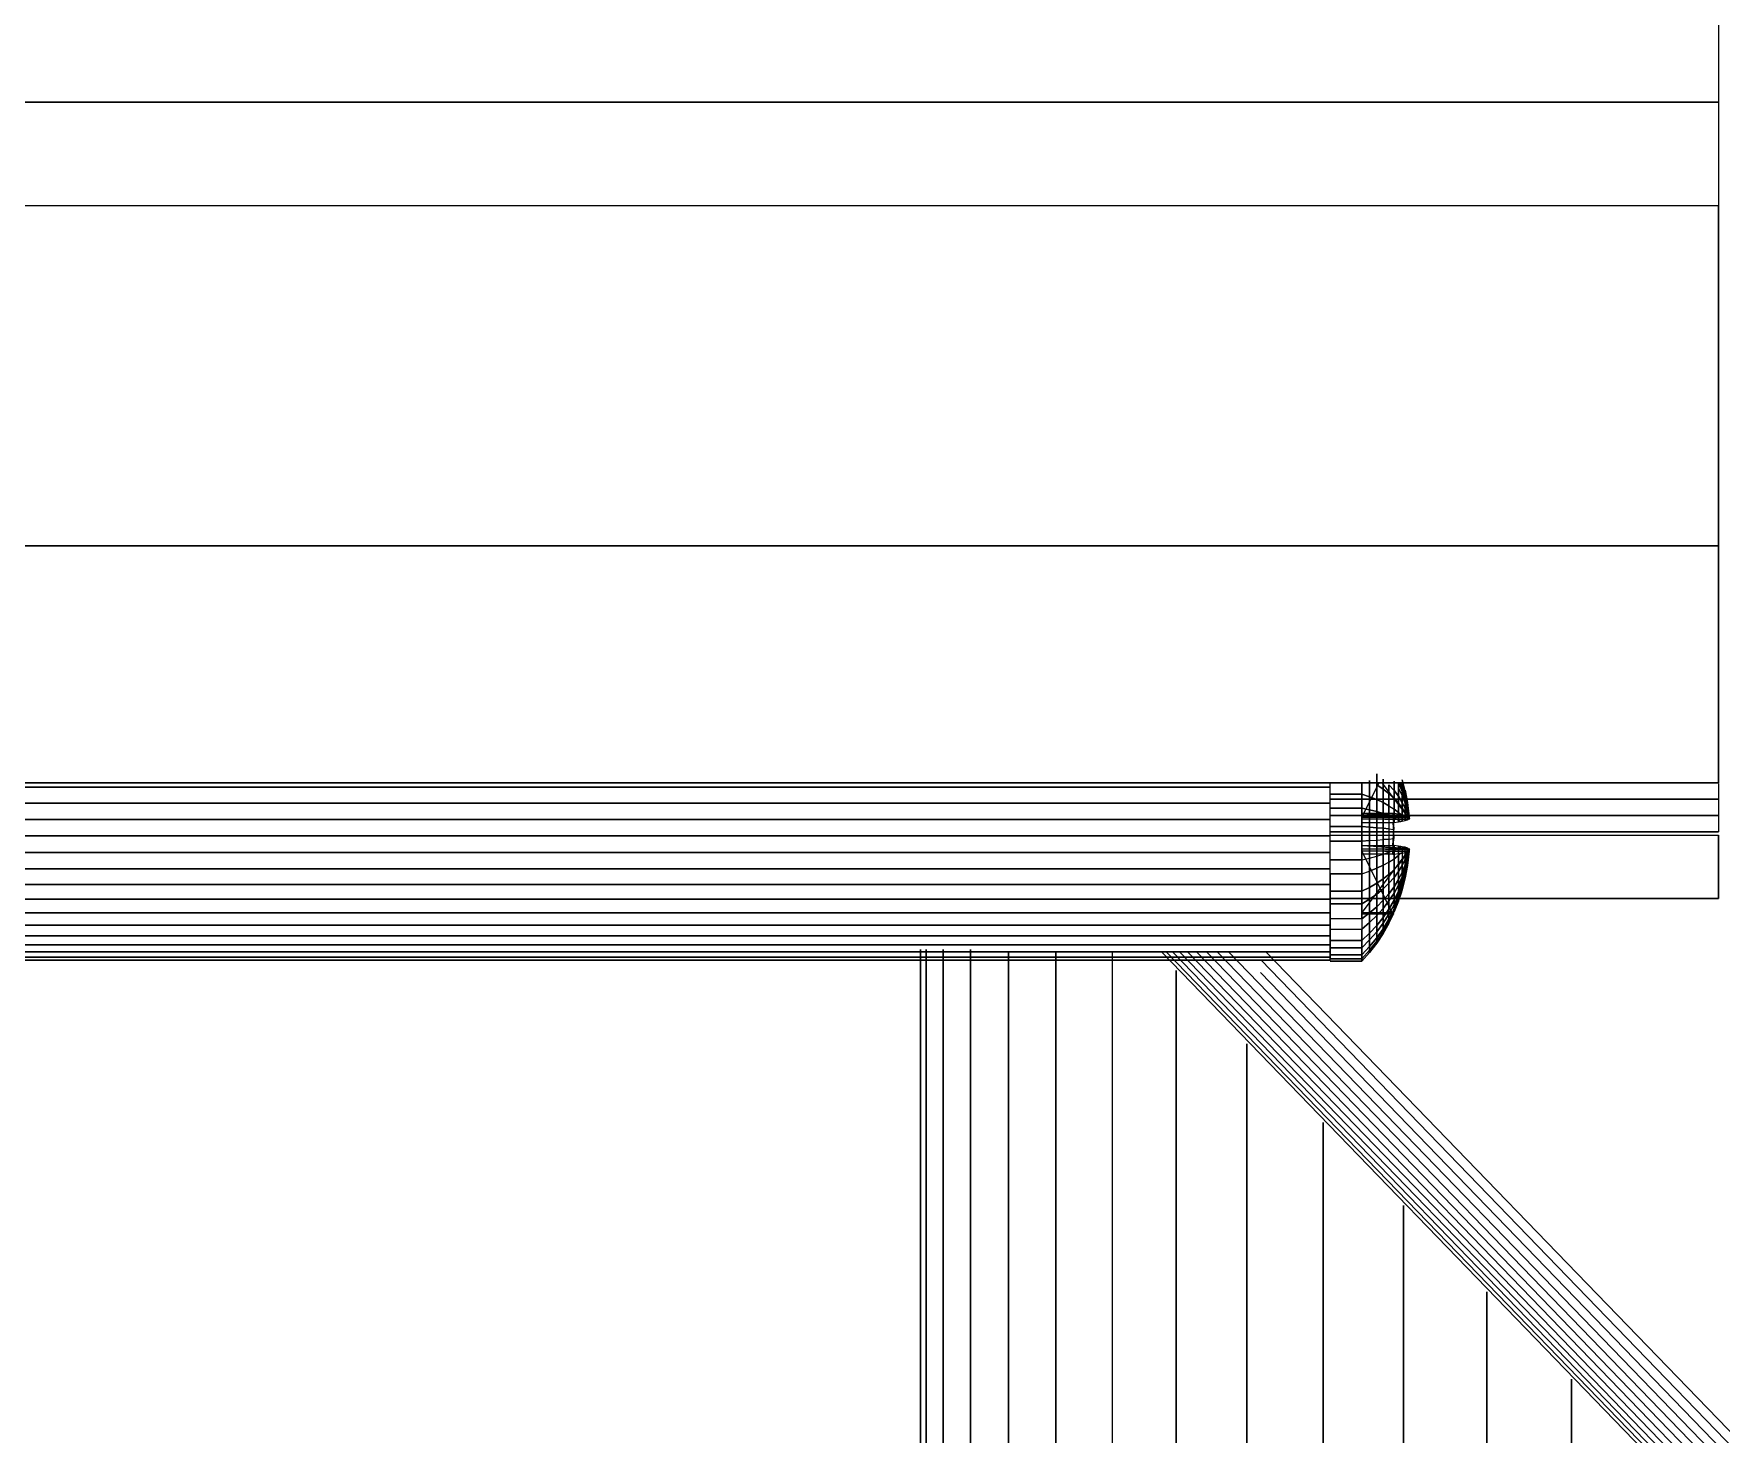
# Model space of a CAD drawing. Header units: inches. Extents: x -827 to 154, y -802 to 207.
# Drawn here: x -507.483 to -506.296, y -218.107 to -217.122 of the extents above; entities that cross this region are included whole.
import ezdxf

# ---------------------------------------------------------------- set-up
doc = ezdxf.new("R2010")
doc.units = ezdxf.units.IN
doc.header["$MEASUREMENT"] = 0
doc.layers.add('Layer0', color=7, linetype='Continuous', lineweight=9)
doc.layers.add('Miter_Saw_Station_skp', color=8, linetype='Continuous', lineweight=9)

# ---------------------------------------------------------------- blocks, each defined once
blk = doc.blocks.new('Miter_Saw_Station_skp_176-402616-Level 1')
at = {"layer": 'Layer0'}
for p, q in [((3.8583, 3.7952), (3.8583, 3.7958)), ((3.8583, 3.7952), (3.8583, 3.7958)), ((5.9055, 3.7952), (3.8583, 3.7952)), ((3.8583, 3.7931), (3.8583, 3.7952)), ((3.8583, 3.7952), (5.9055, 3.7952)), ((3.8583, 3.7931), (3.8583, 3.7952)), ((5.9055, 3.7931), (3.8583, 3.7931)), ((3.8583, 3.7895), (3.8583, 3.7931)), ((3.8583, 3.7931), (5.9055, 3.7931)), ((3.8583, 3.7895), (3.8583, 3.7931)), ((3.8583, 3.7895), (5.9055, 3.7895)), ((3.8583, 3.7845), (3.8583, 3.7895)), ((5.9055, 3.7895), (3.8583, 3.7895)), ((3.8583, 3.7845), (3.8583, 3.7895)), ((3.8583, 3.7781), (3.8583, 3.7845)), ((5.9055, 3.7845), (3.8583, 3.7845)), ((3.8583, 3.7781), (3.8583, 3.7845)), ((3.8583, 3.7845), (5.9055, 3.7845)), ((3.8583, 3.7705), (3.8583, 3.7781)), ((3.8583, 3.7781), (5.9055, 3.7781)), ((5.9055, 3.7781), (3.8583, 3.7781)), ((3.8583, 3.7705), (3.8583, 3.7781)), ((3.8583, 3.7617), (3.8583, 3.7705)), ((3.8583, 3.7705), (5.9055, 3.7705)), ((5.9055, 3.7705), (3.8583, 3.7705)), ((3.8583, 3.7617), (3.8583, 3.7705)), ((3.8583, 3.752), (3.8583, 3.7617)), ((5.9055, 3.7617), (3.8583, 3.7617)), ((3.8583, 3.752), (3.8583, 3.7617)), ((3.8583, 3.7617), (5.9055, 3.7617)), ((3.5827, 3.7068), (3.5827, 3.7515)), ((3.8583, 3.7515), (3.5827, 3.7515)), ((3.5827, 3.7515), (3.8583, 3.7515)), ((3.5827, 3.7515), (3.5827, 3.7068)), ((3.8583, 3.7416), (3.8583, 3.752)), ((5.9055, 3.752), (3.8583, 3.752)), ((3.8583, 3.7416), (3.8583, 3.752)), ((3.8583, 3.752), (5.9055, 3.752)), ((3.8583, 3.7305), (3.8583, 3.7416)), ((3.8583, 3.7416), (5.9055, 3.7416)), ((5.9055, 3.7416), (3.8583, 3.7416)), ((3.8583, 3.7305), (3.8583, 3.7416)), ((3.8583, 3.719), (3.8583, 3.7305)), ((5.9055, 3.7305), (3.8583, 3.7305)), ((3.8583, 3.719), (3.8583, 3.7305)), ((3.8583, 3.7305), (5.9055, 3.7305)), ((3.8583, 3.7072), (3.8583, 3.719)), ((3.8583, 3.719), (5.9055, 3.719)), ((5.9055, 3.719), (3.8583, 3.719)), ((3.8583, 3.7072), (3.8583, 3.719)), ((3.8583, 3.7068), (3.5827, 3.7068)), ((3.8583, 3.7068), (3.5827, 3.7068)), ((3.8583, 3.7044), (3.5827, 3.7044)), ((3.5827, 3.6927), (3.5827, 3.7044)), ((3.5827, 3.7044), (3.8583, 3.7044)), ((3.5827, 3.6927), (3.5827, 3.7044)), ((3.8583, 3.6955), (3.8583, 3.7072)), ((5.9055, 3.7072), (3.8583, 3.7072)), ((3.8583, 3.6955), (3.8583, 3.7072)), ((3.8583, 3.7072), (5.9055, 3.7072)), ((3.5827, 3.6927), (3.8583, 3.6927)), ((3.8583, 3.6927), (3.5827, 3.6927)), ((3.5827, 3.6812), (3.5827, 3.6927)), ((3.5827, 3.6812), (3.5827, 3.6927)), ((5.9055, 3.6955), (3.8583, 3.6955)), ((3.8583, 3.6839), (3.8583, 3.6955)), ((3.8583, 3.6839), (3.8583, 3.6955)), ((3.8583, 3.6955), (5.9055, 3.6955)), ((3.5827, 3.6812), (3.8583, 3.6812)), ((3.8583, 3.6812), (3.5827, 3.6812)), ((3.5827, 3.6701), (3.5827, 3.6812)), ((3.5827, 3.6701), (3.5827, 3.6812)), ((3.8583, 3.6839), (5.9055, 3.6839)), ((3.8583, 3.6727), (3.8583, 3.6839)), ((5.9055, 3.6839), (3.8583, 3.6839)), ((3.8583, 3.6727), (3.8583, 3.6839)), ((3.8583, 3.6695), (3.5827, 3.6695)), ((3.5827, 3.5016), (3.5827, 3.6695)), ((3.5827, 3.6695), (3.8583, 3.6695)), ((3.5827, 3.6695), (3.5827, 3.5016)), ((5.9055, 3.6727), (3.8583, 3.6727)), ((3.8583, 3.6695), (3.8583, 3.6727)), ((3.8583, 3.6695), (3.8583, 3.6727)), ((3.8583, 3.6727), (5.9055, 3.6727)), ((3.8583, 3.6695), (5.3543, 3.6695)), ((5.3543, 3.6695), (3.8583, 3.6695)), ((3.5827, 3.2603), (3.5827, 3.5016)), ((5.3543, 3.5016), (3.5827, 3.5016)), ((3.5827, 3.5016), (5.3543, 3.5016)), ((3.5827, 3.5016), (3.5827, 3.2603)), ((3.5827, 3.1872), (3.5827, 3.2603)), ((5.3543, 3.2603), (3.5827, 3.2603)), ((3.5827, 3.1872), (3.5827, 3.2603)), ((5.3543, 3.2603), (3.5827, 3.2603)), ((3.5827, 3.1259), (3.5827, 3.1872)), ((3.5827, 3.1872), (5.3543, 3.1872)), ((3.5827, 3.1259), (3.5827, 3.1872)), ((5.3543, 3.1872), (3.5827, 3.1872))]:
    blk.add_line(p, q, dxfattribs=at)
blk = doc.blocks.new('Miter_Saw_Station_skp_175-402615-Level 1')
at = {"layer": 'Layer0'}
for p, q in [((0.0304, 4.0553), (0.0362, 4.0619)), ((0.0304, 4.0553), (0.0362, 4.0619)), ((0.0362, 4.0601), (0.0304, 4.0536)), ((0.0304, 4.0536), (0.0362, 4.0601)), ((0.0362, 4.0601), (0.0362, 4.0619)), ((0.0362, 4.0572), (0.0362, 4.0619)), ((0.0362, 4.0619), (0.0362, 4.0601)), ((0.0362, 4.0619), (0.0604, 4.0619)), ((0.0604, 4.0619), (0.0362, 4.0619)), ((0.0362, 4.0572), (0.0362, 4.0619)), ((0.0362, 4.0518), (0.0362, 4.0601)), ((0.0604, 4.0601), (0.0362, 4.0601)), ((0.0362, 4.0601), (0.0362, 4.0518)), ((0.0362, 4.0601), (0.0604, 4.0601)), ((0.0604, 4.0518), (0.0604, 4.0601)), ((0.0604, 4.0518), (0.0604, 4.0601)), ((0.0201, 4.041), (0.025, 4.0483)), ((0.0201, 4.041), (0.025, 4.0483)), ((0.0201, 4.0396), (0.025, 4.0467)), ((0.025, 4.0467), (0.0201, 4.0396)), ((0.025, 4.0483), (0.0304, 4.0553)), ((0.025, 4.0483), (0.0304, 4.0553)), ((0.0304, 4.0536), (0.025, 4.0467)), ((0.025, 4.0467), (0.0304, 4.0536)), ((0.025, 4.0443), (0.0304, 4.0509)), ((0.0304, 4.0509), (0.025, 4.0443)), ((0.025, 4.0483), (0.025, 4.0467)), ((0.025, 4.0443), (0.025, 4.0483)), ((0.025, 4.0467), (0.025, 4.0483)), ((0.025, 4.0483), (0.025, 4.0443)), ((0.025, 4.0467), (0.025, 4.0396)), ((0.025, 4.0396), (0.025, 4.0467)), ((0.0362, 4.0572), (0.0304, 4.0509)), ((0.0304, 4.0509), (0.0362, 4.0572)), ((0.0304, 4.0553), (0.0304, 4.0536)), ((0.0304, 4.0536), (0.0304, 4.0553)), ((0.0304, 4.0553), (0.0304, 4.0509)), ((0.0304, 4.0509), (0.0304, 4.0553)), ((0.0304, 4.0458), (0.0304, 4.0536)), ((0.0304, 4.0536), (0.0304, 4.0458)), ((0.0304, 4.0458), (0.0362, 4.0518)), ((0.0362, 4.0518), (0.0304, 4.0458)), ((0.0304, 4.0407), (0.0304, 4.0509)), ((0.0304, 4.0509), (0.0304, 4.0407)), ((0.0304, 4.0407), (0.0362, 4.0463)), ((0.0362, 4.0463), (0.0304, 4.0407)), ((0.0362, 4.0463), (0.0362, 4.0572)), ((0.0604, 4.0572), (0.0362, 4.0572)), ((0.0362, 4.0463), (0.0362, 4.0572)), ((0.0362, 4.0572), (0.0604, 4.0572)), ((0.0362, 4.0376), (0.0362, 4.0518)), ((0.0362, 4.0518), (0.0362, 4.0376)), ((0.0362, 4.0518), (0.0604, 4.0518)), ((0.0604, 4.0518), (0.0362, 4.0518)), ((0.0362, 4.0298), (0.0362, 4.0463)), ((0.0362, 4.0463), (0.0604, 4.0463)), ((0.0604, 4.0463), (0.0362, 4.0463)), ((0.0362, 4.0298), (0.0362, 4.0463)), ((0.0604, 4.0376), (0.0604, 4.0518)), ((0.0604, 4.0376), (0.0604, 4.0518)), ((0.0157, 4.0334), (0.0119, 4.0258)), ((0.0157, 4.0334), (0.0119, 4.0258)), ((0.0157, 4.0334), (0.0201, 4.041)), ((0.0157, 4.0334), (0.0201, 4.041)), ((0.0157, 4.0321), (0.0201, 4.0396)), ((0.0201, 4.0396), (0.0157, 4.0321)), ((0.0201, 4.0373), (0.0157, 4.0301)), ((0.0157, 4.0301), (0.0201, 4.0373)), ((0.0157, 4.0334), (0.0157, 4.0321)), ((0.0157, 4.0334), (0.0157, 4.0301)), ((0.0157, 4.0301), (0.0157, 4.0334)), ((0.0157, 4.0334), (0.0157, 4.0321)), ((0.025, 4.0443), (0.0201, 4.0373)), ((0.0201, 4.0373), (0.025, 4.0443)), ((0.0201, 4.0373), (0.0201, 4.041)), ((0.0201, 4.041), (0.0201, 4.0373)), ((0.0201, 4.041), (0.0201, 4.0396)), ((0.0201, 4.0396), (0.0201, 4.041)), ((0.0201, 4.033), (0.0201, 4.0396)), ((0.0201, 4.033), (0.025, 4.0396)), ((0.0201, 4.0396), (0.0201, 4.033)), ((0.025, 4.0396), (0.0201, 4.033)), ((0.0201, 4.0373), (0.0201, 4.0287)), ((0.0201, 4.0287), (0.0201, 4.0373)), ((0.025, 4.0349), (0.0201, 4.0287)), ((0.0201, 4.0287), (0.025, 4.0349)), ((0.025, 4.0396), (0.0304, 4.0458)), ((0.0304, 4.0458), (0.025, 4.0396)), ((0.025, 4.0443), (0.025, 4.0349)), ((0.025, 4.0349), (0.025, 4.0443)), ((0.0304, 4.0407), (0.025, 4.0349)), ((0.025, 4.0349), (0.0304, 4.0407)), ((0.025, 4.0396), (0.025, 4.0274)), ((0.025, 4.0274), (0.025, 4.0396)), ((0.025, 4.0349), (0.025, 4.0207)), ((0.025, 4.0207), (0.025, 4.0349)), ((0.0304, 4.0326), (0.0304, 4.0458)), ((0.0304, 4.0458), (0.0304, 4.0326)), ((0.0304, 4.0254), (0.0304, 4.0407)), ((0.0304, 4.0407), (0.0304, 4.0254)), ((0.0362, 4.0376), (0.0304, 4.0326)), ((0.0304, 4.0326), (0.0362, 4.0376)), ((0.0362, 4.0184), (0.0362, 4.0376)), ((0.0604, 4.0376), (0.0362, 4.0376)), ((0.0362, 4.0184), (0.0362, 4.0376)), ((0.0604, 4.0376), (0.0362, 4.0376)), ((0.0604, 4.0376), (0.0604, 4.0184)), ((0.0604, 4.0184), (0.0604, 4.0376)), ((0.0127, 4.0264), (0.0005, 3.9786)), ((0.0005, 3.9772), (0.0362, 4.0251)), ((0.0005, 3.9772), (0.0127, 4.0251)), ((0.0005, 3.9786), (0.0118, 4.0246)), ((0.0005, 3.9772), (0.0118, 4.0232)), ((0.0084, 4.0164), (0.0118, 4.0246)), ((0.0118, 4.0246), (0.0084, 4.0164)), ((0.0118, 4.0243), (0.0084, 4.0163)), ((0.0084, 4.0163), (0.0118, 4.0243)), ((0.0084, 4.0151), (0.0118, 4.0232)), ((0.0118, 4.0232), (0.0084, 4.0151)), ((0.0118, 4.0226), (0.0084, 4.0148)), ((0.0084, 4.0148), (0.0118, 4.0226)), ((0.0118, 4.0243), (0.0157, 4.0321)), ((0.0157, 4.0321), (0.0118, 4.0243)), ((0.0118, 4.0226), (0.0157, 4.0301)), ((0.0157, 4.0301), (0.0118, 4.0226)), ((0.0127, 4.0264), (0.0118, 4.0246)), ((0.0127, 4.0264), (0.0118, 4.0246)), ((0.0118, 4.0191), (0.0157, 4.0262)), ((0.0157, 4.0262), (0.0118, 4.0191)), ((0.0127, 4.0251), (0.0118, 4.0232)), ((0.0118, 4.0232), (0.0127, 4.0251)), ((0.0118, 4.0243), (0.0118, 4.0246)), ((0.0118, 4.0246), (0.0118, 4.0243)), ((0.0118, 4.0243), (0.0118, 4.0191)), ((0.0118, 4.0191), (0.0118, 4.0243)), ((0.0118, 4.0226), (0.0118, 4.0232)), ((0.0118, 4.0232), (0.0118, 4.0226)), ((0.0118, 4.0157), (0.0118, 4.0226)), ((0.0118, 4.0226), (0.0118, 4.0157)), ((0.0157, 4.0224), (0.0118, 4.0157)), ((0.0118, 4.0157), (0.0157, 4.0224)), ((0.0127, 4.0264), (0.0119, 4.0258)), ((0.0127, 4.0264), (0.0119, 4.0258)), ((0.0119, 4.0258), (0.0127, 4.0251)), ((0.0127, 4.0251), (0.0119, 4.0258)), ((0.0127, 4.0264), (0.0362, 4.0264)), ((0.0127, 4.0264), (0.0362, 4.0264)), ((0.0127, 4.0264), (0.0362, 3.9782)), ((0.0362, 4.0251), (0.0127, 4.0251)), ((0.0362, 4.0251), (0.0127, 4.0251)), ((0.0201, 4.033), (0.0157, 4.0262)), ((0.0157, 4.0262), (0.0201, 4.033)), ((0.0157, 4.0321), (0.0157, 4.0262)), ((0.0157, 4.0262), (0.0157, 4.0321)), ((0.0157, 4.0224), (0.0157, 4.0301)), ((0.0157, 4.0301), (0.0157, 4.0224)), ((0.0157, 4.0224), (0.0201, 4.0287)), ((0.0201, 4.0287), (0.0157, 4.0224)), ((0.0157, 4.0162), (0.0157, 4.0262)), ((0.0157, 4.0262), (0.0157, 4.0162)), ((0.0157, 4.0224), (0.0157, 4.0108)), ((0.0157, 4.0108), (0.0157, 4.0224)), ((0.0157, 4.0162), (0.0201, 4.0219)), ((0.0201, 4.0219), (0.0157, 4.0162)), ((0.0201, 4.033), (0.0201, 4.0219)), ((0.0201, 4.0219), (0.0201, 4.033)), ((0.0201, 4.0158), (0.0201, 4.0287)), ((0.0201, 4.0287), (0.0201, 4.0158)), ((0.025, 4.0274), (0.0201, 4.0219)), ((0.0201, 4.0219), (0.025, 4.0274)), ((0.0201, 4.007), (0.0201, 4.0219)), ((0.0201, 4.0219), (0.0201, 4.007)), ((0.0201, 4.0158), (0.025, 4.0207)), ((0.025, 4.0207), (0.0201, 4.0158)), ((0.0304, 4.0326), (0.025, 4.0274)), ((0.025, 4.0274), (0.0304, 4.0326)), ((0.025, 4.0274), (0.025, 4.011)), ((0.025, 4.011), (0.025, 4.0274)), ((0.0304, 4.0254), (0.025, 4.0207)), ((0.025, 4.0207), (0.0304, 4.0254)), ((0.025, 4.0028), (0.025, 4.0207)), ((0.025, 4.0207), (0.025, 4.0028)), ((0.0304, 4.0148), (0.0304, 4.0326)), ((0.0304, 4.0326), (0.0304, 4.0148)), ((0.0304, 4.0254), (0.0362, 4.0298)), ((0.0362, 4.0298), (0.0304, 4.0254)), ((0.0304, 4.0254), (0.0304, 4.006)), ((0.0304, 4.006), (0.0304, 4.0254)), ((0.0362, 4.0089), (0.0362, 4.0298)), ((0.0362, 4.0298), (0.0604, 4.0298)), ((0.0362, 4.0298), (0.0362, 4.0089)), ((0.0362, 4.0298), (0.0604, 4.0298)), ((0.0362, 4.0251), (0.0362, 4.0264)), ((0.0362, 3.9782), (0.0362, 4.0264)), ((0.0362, 4.0264), (0.0362, 4.0251)), ((0.0362, 3.9782), (0.0362, 4.0264)), ((0.0362, 3.9768), (0.0362, 4.0251)), ((0.0362, 3.9768), (0.0362, 4.0251)), ((0.0005, 3.9786), (0.0084, 4.0164)), ((0.0005, 3.9772), (0.0084, 4.0151)), ((0.0005, 3.9786), (0.0066, 4.0111)), ((0.0005, 3.9772), (0.0066, 4.0098)), ((0.0005, 3.9786), (0.0056, 4.0079)), ((0.0056, 4.0079), (0.0033, 3.9987)), ((0.0033, 3.9987), (0.0056, 4.0079)), ((0.0084, 4.0119), (0.0056, 4.0044)), ((0.0056, 4.0044), (0.0084, 4.0119)), ((0.0066, 4.0111), (0.0056, 4.0079)), ((0.0056, 4.0079), (0.0066, 4.0111)), ((0.0066, 4.0098), (0.0056, 4.0065)), ((0.0056, 4.0065), (0.0066, 4.0098)), ((0.0056, 4.0019), (0.0084, 4.0089)), ((0.0084, 4.0089), (0.0056, 4.0019)), ((0.0056, 4.0044), (0.0056, 4.0079)), ((0.0056, 4.0079), (0.0056, 4.0044)), ((0.0084, 4.0164), (0.0066, 4.0111)), ((0.0084, 4.0164), (0.0066, 4.0111)), ((0.0066, 4.0111), (0.0084, 4.0163)), ((0.0084, 4.0163), (0.0066, 4.0111)), ((0.0084, 4.0151), (0.0066, 4.0098)), ((0.0084, 4.0151), (0.0066, 4.0098)), ((0.0066, 4.0098), (0.0084, 4.0148)), ((0.0066, 4.0098), (0.0084, 4.0148)), ((0.0084, 4.0119), (0.0118, 4.0191)), ((0.0118, 4.0191), (0.0084, 4.0119)), ((0.0084, 4.0164), (0.0084, 4.0163)), ((0.0084, 4.0164), (0.0084, 4.0163)), ((0.0084, 4.0119), (0.0084, 4.0163)), ((0.0084, 4.0163), (0.0084, 4.0119)), ((0.0118, 4.0157), (0.0084, 4.0089)), ((0.0084, 4.0089), (0.0118, 4.0157)), ((0.0084, 4.0151), (0.0084, 4.0148)), ((0.0084, 4.0151), (0.0084, 4.0148)), ((0.0084, 4.0148), (0.0084, 4.0089)), ((0.0084, 4.0089), (0.0084, 4.0148)), ((0.0084, 4.0119), (0.0084, 4.0042)), ((0.0084, 4.0042), (0.0084, 4.0119)), ((0.0118, 4.0103), (0.0084, 4.0042)), ((0.0084, 4.0042), (0.0118, 4.0103)), ((0.0084, 4), (0.0084, 4.0089)), ((0.0084, 4.0089), (0.0084, 4)), ((0.0118, 4.0191), (0.0118, 4.0103)), ((0.0118, 4.0103), (0.0118, 4.0191)), ((0.0157, 4.0162), (0.0118, 4.0103)), ((0.0118, 4.0103), (0.0157, 4.0162)), ((0.0118, 4.0157), (0.0118, 4.0055)), ((0.0118, 4.0055), (0.0118, 4.0157)), ((0.0118, 4.0055), (0.0157, 4.0108)), ((0.0157, 4.0108), (0.0118, 4.0055)), ((0.0118, 3.9984), (0.0118, 4.0103)), ((0.0118, 4.0103), (0.0118, 3.9984)), ((0.0157, 4.0162), (0.0157, 4.0028)), ((0.0157, 4.0028), (0.0157, 4.0162)), ((0.0201, 4.0158), (0.0157, 4.0108)), ((0.0157, 4.0108), (0.0201, 4.0158)), ((0.0157, 3.9961), (0.0157, 4.0108)), ((0.0157, 4.0108), (0.0157, 3.9961)), ((0.0201, 4.0158), (0.0201, 3.9995)), ((0.0201, 3.9995), (0.0201, 4.0158)), ((0.0201, 4.007), (0.025, 4.011)), ((0.025, 4.011), (0.0201, 4.007)), ((0.0304, 4.0148), (0.025, 4.011)), ((0.025, 4.011), (0.0304, 4.0148)), ((0.025, 3.9915), (0.025, 4.011)), ((0.025, 4.011), (0.025, 3.9915)), ((0.0362, 4.0184), (0.0304, 4.0148)), ((0.0304, 4.0148), (0.0362, 4.0184)), ((0.0304, 3.9936), (0.0304, 4.0148)), ((0.0304, 4.0148), (0.0304, 3.9936)), ((0.0362, 4.0089), (0.0304, 4.006)), ((0.0304, 4.006), (0.0362, 4.0089)), ((0.0362, 3.9957), (0.0362, 4.0184)), ((0.0362, 3.9957), (0.0362, 4.0184)), ((0.0604, 4.0184), (0.0362, 4.0184)), ((0.0362, 4.0184), (0.0604, 4.0184)), ((0.0362, 3.9851), (0.0362, 4.0089)), ((0.0604, 4.0089), (0.0362, 4.0089)), ((0.0362, 4.0089), (0.0604, 4.0089)), ((0.0362, 4.0089), (0.0362, 3.9851)), ((0.0604, 4.0184), (0.0604, 3.9957)), ((0.0604, 3.9957), (0.0604, 4.0184)), ((0.0005, 3.9772), (0.0056, 4.0065)), ((0.0005, 3.9786), (0.0033, 3.9987)), ((0.0005, 3.9772), (0.0033, 3.9973)), ((0.0033, 3.9987), (0.0016, 3.9894)), ((0.0016, 3.9894), (0.0033, 3.9987)), ((0.0033, 3.9973), (0.0016, 3.988)), ((0.0016, 3.988), (0.0033, 3.9973)), ((0.0033, 3.9968), (0.0016, 3.989)), ((0.0016, 3.989), (0.0033, 3.9968)), ((0.0056, 4.0065), (0.0033, 3.9973)), ((0.0033, 3.9973), (0.0056, 4.0065)), ((0.0056, 4.0044), (0.0033, 3.9968)), ((0.0033, 3.9968), (0.0056, 4.0044)), ((0.0056, 4.0019), (0.0033, 3.9948)), ((0.0033, 3.9948), (0.0056, 4.0019)), ((0.0033, 3.9987), (0.0033, 3.9968)), ((0.0033, 3.9968), (0.0033, 3.9987)), ((0.0033, 3.9916), (0.0056, 3.998)), ((0.0056, 3.998), (0.0033, 3.9916)), ((0.0033, 3.9973), (0.0033, 3.9948)), ((0.0033, 3.9948), (0.0033, 3.9973)), ((0.0033, 3.9916), (0.0033, 3.9968)), ((0.0033, 3.9968), (0.0033, 3.9916)), ((0.0056, 4.0019), (0.0056, 4.0065)), ((0.0056, 4.0065), (0.0056, 4.0019)), ((0.0056, 4.0044), (0.0056, 3.998)), ((0.0056, 3.998), (0.0056, 4.0044)), ((0.0056, 3.998), (0.0084, 4.0042)), ((0.0084, 4.0042), (0.0056, 3.998)), ((0.0056, 4.0019), (0.0056, 3.9945)), ((0.0056, 3.9945), (0.0056, 4.0019)), ((0.0056, 3.9945), (0.0084, 4)), ((0.0084, 4), (0.0056, 3.9945)), ((0.0056, 3.998), (0.0056, 3.9894)), ((0.0056, 3.9894), (0.0056, 3.998)), ((0.0084, 4), (0.0118, 4.0055)), ((0.0118, 4.0055), (0.0084, 4)), ((0.0084, 4.0042), (0.0084, 3.9939)), ((0.0084, 3.9939), (0.0084, 4.0042)), ((0.0084, 3.9888), (0.0084, 4)), ((0.0084, 4), (0.0084, 3.9888)), ((0.0118, 3.9984), (0.0084, 3.9939)), ((0.0084, 3.9939), (0.0118, 3.9984)), ((0.0118, 4.0055), (0.0118, 3.9925)), ((0.0118, 3.9925), (0.0118, 4.0055)), ((0.0157, 4.0028), (0.0118, 3.9984)), ((0.0118, 3.9984), (0.0157, 4.0028)), ((0.0118, 3.9984), (0.0118, 3.9843)), ((0.0118, 3.9843), (0.0118, 3.9984)), ((0.0157, 3.9961), (0.0118, 3.9925)), ((0.0118, 3.9925), (0.0157, 3.9961)), ((0.0201, 4.007), (0.0157, 4.0028)), ((0.0157, 4.0028), (0.0201, 4.007)), ((0.0157, 4.0028), (0.0157, 3.9868)), ((0.0157, 3.9868), (0.0157, 4.0028)), ((0.0157, 3.9961), (0.0201, 3.9995)), ((0.0201, 3.9995), (0.0157, 3.9961)), ((0.0157, 3.9961), (0.0157, 3.9793)), ((0.0157, 3.9793), (0.0157, 3.9961)), ((0.0201, 4.007), (0.0201, 3.9892)), ((0.0201, 3.9892), (0.0201, 4.007)), ((0.0201, 3.9995), (0.025, 4.0028)), ((0.025, 4.0028), (0.0201, 3.9995)), ((0.0201, 3.9995), (0.0201, 3.9808)), ((0.0201, 3.9808), (0.0201, 3.9995)), ((0.0304, 4.006), (0.025, 4.0028)), ((0.025, 4.0028), (0.0304, 4.006)), ((0.025, 3.9823), (0.025, 4.0028)), ((0.025, 4.0028), (0.025, 3.9823)), ((0.0304, 3.9838), (0.0304, 4.006)), ((0.0304, 4.006), (0.0304, 3.9838)), ((0.0362, 3.9957), (0.0304, 3.9936)), ((0.0362, 3.9957), (0.0304, 3.9936)), ((0.0362, 3.9957), (0.0362, 3.9709)), ((0.0362, 3.9957), (0.0604, 3.9957)), ((0.0362, 3.9709), (0.0362, 3.9957)), ((0.0604, 3.9957), (0.0362, 3.9957)), ((0.0005, 3.9786), (0.0016, 3.9894)), ((0.0005, 3.9772), (0.0016, 3.988)), ((0.0005, 3.9786), (0.0013, 3.987)), ((0.0013, 3.987), (0.0005, 3.9786)), ((0.0013, 3.9856), (0.0005, 3.9772)), ((0.0005, 3.9772), (0.0013, 3.9856)), ((0.0005, 3.9786), (0.0016, 3.9851)), ((0.0016, 3.9851), (0.0005, 3.9786)), ((0.0005, 3.9772), (0.0016, 3.983)), ((0.0016, 3.983), (0.0005, 3.9772)), ((0.0016, 3.9894), (0.0013, 3.987)), ((0.0016, 3.9894), (0.0013, 3.987)), ((0.0013, 3.987), (0.0016, 3.989)), ((0.0016, 3.989), (0.0013, 3.987)), ((0.0016, 3.988), (0.0013, 3.9856)), ((0.0016, 3.988), (0.0013, 3.9856)), ((0.0013, 3.9856), (0.0016, 3.9875)), ((0.0013, 3.9856), (0.0016, 3.9875)), ((0.0033, 3.9948), (0.0016, 3.9875)), ((0.0016, 3.9875), (0.0033, 3.9948)), ((0.0016, 3.9851), (0.0033, 3.9916)), ((0.0033, 3.9916), (0.0016, 3.9851)), ((0.0016, 3.9894), (0.0016, 3.989)), ((0.0016, 3.9894), (0.0016, 3.989)), ((0.0016, 3.9851), (0.0016, 3.989)), ((0.0016, 3.989), (0.0016, 3.9851)), ((0.0016, 3.983), (0.0033, 3.9888)), ((0.0033, 3.9888), (0.0016, 3.983)), ((0.0016, 3.988), (0.0016, 3.9875)), ((0.0016, 3.988), (0.0016, 3.9875)), ((0.0016, 3.983), (0.0016, 3.9875)), ((0.0016, 3.9875), (0.0016, 3.983)), ((0.0016, 3.9799), (0.0016, 3.9851)), ((0.0016, 3.9851), (0.0016, 3.9799)), ((0.0033, 3.9847), (0.0016, 3.9799)), ((0.0016, 3.9799), (0.0033, 3.9847)), ((0.0016, 3.983), (0.0016, 3.9773)), ((0.0016, 3.9773), (0.0016, 3.983)), ((0.0033, 3.9888), (0.0033, 3.9948)), ((0.0033, 3.9948), (0.0033, 3.9888)), ((0.0033, 3.9888), (0.0056, 3.9945)), ((0.0056, 3.9945), (0.0033, 3.9888)), ((0.0033, 3.9916), (0.0033, 3.9847)), ((0.0033, 3.9847), (0.0033, 3.9916)), ((0.0056, 3.9894), (0.0033, 3.9847)), ((0.0033, 3.9847), (0.0056, 3.9894)), ((0.0033, 3.9812), (0.0033, 3.9888)), ((0.0033, 3.9888), (0.0033, 3.9812)), ((0.0033, 3.9812), (0.0056, 3.9851)), ((0.0056, 3.9851), (0.0033, 3.9812)), ((0.0033, 3.9847), (0.0033, 3.9794)), ((0.0033, 3.9794), (0.0033, 3.9847)), ((0.0056, 3.9945), (0.0056, 3.9851)), ((0.0056, 3.9851), (0.0056, 3.9945)), ((0.0084, 3.9939), (0.0056, 3.9894)), ((0.0056, 3.9894), (0.0084, 3.9939)), ((0.0056, 3.9799), (0.0056, 3.9894)), ((0.0056, 3.9799), (0.0056, 3.9894)), ((0.0084, 3.9888), (0.0056, 3.9851)), ((0.0056, 3.9851), (0.0084, 3.9888)), ((0.0056, 3.9751), (0.0056, 3.9851)), ((0.0056, 3.9751), (0.0056, 3.9851)), ((0.0084, 3.9817), (0.0084, 3.9939)), ((0.0084, 3.9939), (0.0084, 3.9817)), ((0.0118, 3.9925), (0.0084, 3.9888)), ((0.0084, 3.9888), (0.0118, 3.9925)), ((0.0084, 3.976), (0.0084, 3.9888)), ((0.0084, 3.9888), (0.0084, 3.976)), ((0.0084, 3.9817), (0.0118, 3.9843)), ((0.0118, 3.9843), (0.0084, 3.9817)), ((0.0118, 3.9777), (0.0118, 3.9925)), ((0.0118, 3.9925), (0.0118, 3.9777)), ((0.0157, 3.9868), (0.0118, 3.9843)), ((0.0157, 3.9868), (0.0118, 3.9843)), ((0.0118, 3.9808), (0.0118, 3.9843)), ((0.0118, 3.9808), (0.0118, 3.9843)), ((0.0201, 3.9892), (0.0157, 3.9868)), ((0.0201, 3.9892), (0.0157, 3.9868)), ((0.0157, 3.9693), (0.0157, 3.9868)), ((0.0157, 3.9693), (0.0157, 3.9868)), ((0.025, 3.9915), (0.0201, 3.9892)), ((0.0201, 3.9892), (0.025, 3.9915)), ((0.0201, 3.9892), (0.0201, 3.9697)), ((0.0201, 3.9892), (0.0201, 3.9697)), ((0.025, 3.9823), (0.0201, 3.9808)), ((0.025, 3.9823), (0.0201, 3.9808)), ((0.025, 3.9915), (0.0304, 3.9936)), ((0.0304, 3.9936), (0.025, 3.9915)), ((0.025, 3.9915), (0.025, 3.9702)), ((0.025, 3.9702), (0.025, 3.9915)), ((0.0304, 3.9838), (0.025, 3.9823)), ((0.0304, 3.9838), (0.025, 3.9823)), ((0.025, 3.9823), (0.025, 3.9607)), ((0.025, 3.9607), (0.025, 3.9823)), ((0.0304, 3.9705), (0.0304, 3.9936)), ((0.0304, 3.9705), (0.0304, 3.9936)), ((0.0362, 3.9851), (0.0304, 3.9838)), ((0.0362, 3.9851), (0.0304, 3.9838)), ((0.0304, 3.9838), (0.0304, 3.9603)), ((0.0304, 3.9603), (0.0304, 3.9838)), ((0.0362, 3.9851), (0.0604, 3.9851)), ((0.0604, 3.9851), (0.0362, 3.9851)), ((0.0005, 3.9786), (0, 3.9782)), ((0.0005, 3.9786), (0, 3.9782)), ((0.0362, 3.9782), (0, 3.9782)), ((0.0362, 3.9782), (0, 3.9782)), ((0.0005, 3.9772), (0, 3.9768)), ((0.0005, 3.9772), (0, 3.9768)), ((0.0362, 3.9768), (0, 3.9768)), ((0.0362, 3.9768), (0, 3.9768)), ((0.0005, 3.9786), (0.0013, 3.9787)), ((0.0013, 3.9787), (0.0005, 3.9786)), ((0.0362, 3.9782), (0.0005, 3.9786)), ((0.0362, 3.9782), (0.0005, 3.9786)), ((0.0005, 3.9772), (0.0013, 3.9763)), ((0.0005, 3.9772), (0.0013, 3.9763)), ((0.0362, 3.9768), (0.0005, 3.9772)), ((0.0362, 3.9768), (0.0005, 3.9772)), ((0.0005, 3.9772), (0.0362, 3.9741)), ((0.0016, 3.9799), (0.0013, 3.9787)), ((0.0016, 3.9799), (0.0013, 3.9787)), ((0.0016, 3.9788), (0.0013, 3.9787)), ((0.0016, 3.9788), (0.0013, 3.9787)), ((0.0362, 3.9782), (0.0013, 3.9787)), ((0.0016, 3.9773), (0.0013, 3.9763)), ((0.0016, 3.9773), (0.0013, 3.9763)), ((0.0013, 3.9763), (0.0016, 3.9762)), ((0.0013, 3.9763), (0.0016, 3.9762)), ((0.0362, 3.9741), (0.0013, 3.9763)), ((0.0033, 3.9812), (0.0016, 3.9773)), ((0.0033, 3.9812), (0.0016, 3.9773)), ((0.0016, 3.9799), (0.0016, 3.9788)), ((0.0016, 3.9799), (0.0016, 3.9788)), ((0.0033, 3.9794), (0.0016, 3.9788)), ((0.0033, 3.9794), (0.0016, 3.9788)), ((0.0016, 3.9773), (0.0016, 3.9762)), ((0.0016, 3.9762), (0.0016, 3.9773)), ((0.0016, 3.9762), (0.0033, 3.9756)), ((0.0016, 3.9762), (0.0033, 3.9756)), ((0.0033, 3.9812), (0.0033, 3.9756)), ((0.0033, 3.9812), (0.0033, 3.9756)), ((0.0056, 3.9799), (0.0033, 3.9794)), ((0.0056, 3.9799), (0.0033, 3.9794)), ((0.0056, 3.9751), (0.0033, 3.9756)), ((0.0033, 3.9756), (0.0056, 3.9751)), ((0.0066, 3.9801), (0.0056, 3.9799)), ((0.0056, 3.9799), (0.0066, 3.9801)), ((0.0056, 3.9751), (0.0066, 3.9749)), ((0.0056, 3.9751), (0.0066, 3.9749)), ((0.0084, 3.9817), (0.0066, 3.9801)), ((0.0084, 3.9817), (0.0066, 3.9801)), ((0.0084, 3.9804), (0.0066, 3.9801)), ((0.0084, 3.9804), (0.0066, 3.9801)), ((0.0084, 3.976), (0.0066, 3.9749)), ((0.0084, 3.976), (0.0066, 3.9749)), ((0.0066, 3.9749), (0.0084, 3.9746)), ((0.0066, 3.9749), (0.0084, 3.9746)), ((0.0084, 3.9817), (0.0084, 3.9804)), ((0.0084, 3.9817), (0.0084, 3.9804)), ((0.0118, 3.9808), (0.0084, 3.9804)), ((0.0118, 3.9808), (0.0084, 3.9804)), ((0.0118, 3.9777), (0.0084, 3.976)), ((0.0118, 3.9777), (0.0084, 3.976)), ((0.0084, 3.9746), (0.0084, 3.976)), ((0.0084, 3.976), (0.0084, 3.9746)), ((0.0084, 3.9746), (0.0118, 3.9742)), ((0.0084, 3.9746), (0.0118, 3.9742)), ((0.0127, 3.9809), (0.0118, 3.9808)), ((0.0127, 3.9809), (0.0118, 3.9808)), ((0.0157, 3.9793), (0.0118, 3.9777)), ((0.0157, 3.9793), (0.0118, 3.9777)), ((0.0118, 3.9742), (0.0118, 3.9777)), ((0.0118, 3.9777), (0.0118, 3.9742)), ((0.0127, 3.9741), (0.0118, 3.9742)), ((0.0118, 3.9742), (0.0127, 3.9741)), ((0.0127, 3.9809), (0.0119, 3.9689)), ((0.0127, 3.9809), (0.0119, 3.9689)), ((0.0127, 3.9741), (0.0119, 3.962)), ((0.0127, 3.9741), (0.0119, 3.962)), ((0.0157, 3.9693), (0.0119, 3.9689)), ((0.0157, 3.9693), (0.0119, 3.9689)), ((0.0127, 3.9809), (0.0362, 3.9809)), ((0.0127, 3.9809), (0.0362, 3.9809)), ((0.0362, 3.9741), (0.0127, 3.9741)), ((0.0362, 3.9741), (0.0127, 3.9741)), ((0.0201, 3.9808), (0.0157, 3.9793)), ((0.0201, 3.9808), (0.0157, 3.9793)), ((0.0157, 3.9616), (0.0157, 3.9793)), ((0.0157, 3.9616), (0.0157, 3.9793)), ((0.0201, 3.9697), (0.0157, 3.9693)), ((0.0157, 3.9693), (0.0201, 3.9697)), ((0.0157, 3.9516), (0.0157, 3.9693)), ((0.0157, 3.9516), (0.0157, 3.9693)), ((0.0201, 3.9611), (0.0201, 3.9808)), ((0.0201, 3.9808), (0.0201, 3.9611)), ((0.025, 3.9702), (0.0201, 3.9697)), ((0.025, 3.9702), (0.0201, 3.9697)), ((0.0201, 3.9697), (0.0201, 3.95)), ((0.0201, 3.95), (0.0201, 3.9697)), ((0.0304, 3.9705), (0.025, 3.9702)), ((0.0304, 3.9705), (0.025, 3.9702)), ((0.025, 3.9702), (0.025, 3.9485)), ((0.025, 3.9485), (0.025, 3.9702)), ((0.0362, 3.9709), (0.0304, 3.9705)), ((0.0304, 3.9705), (0.0362, 3.9709)), ((0.0304, 3.9471), (0.0304, 3.9705)), ((0.0304, 3.9705), (0.0304, 3.9471)), ((0.0362, 3.9782), (0.0362, 3.9809)), ((0.0362, 3.9568), (0.0362, 3.9809)), ((0.0362, 3.9782), (0.0362, 3.9809)), ((0.0362, 3.9568), (0.0362, 3.9809)), ((0.0362, 3.9768), (0.0362, 3.9741)), ((0.0362, 3.9768), (0.0362, 3.9741)), ((0.0362, 3.9741), (0.0362, 3.9499)), ((0.0362, 3.9741), (0.0362, 3.9499)), ((0.0362, 3.9709), (0.0362, 3.9458)), ((0.0362, 3.9709), (0.0604, 3.9709)), ((0.0362, 3.9458), (0.0362, 3.9709)), ((0.0604, 3.9709), (0.0362, 3.9709)), ((0.0118, 3.9567), (0.0084, 3.9562)), ((0.0118, 3.9567), (0.0084, 3.9562)), ((0.0118, 3.9567), (0.0127, 3.9568)), ((0.0127, 3.9568), (0.0118, 3.9567)), ((0.0118, 3.9567), (0.0118, 3.9532)), ((0.0118, 3.9532), (0.0118, 3.9567)), ((0.0127, 3.9568), (0.0119, 3.9689)), ((0.0127, 3.9568), (0.0119, 3.9689)), ((0.0127, 3.9499), (0.0119, 3.962)), ((0.0157, 3.9616), (0.0119, 3.962)), ((0.0127, 3.9499), (0.0119, 3.962)), ((0.0157, 3.9616), (0.0119, 3.962)), ((0.0362, 3.9568), (0.0127, 3.9568)), ((0.0362, 3.9568), (0.0127, 3.9568)), ((0.0157, 3.9441), (0.0157, 3.9616)), ((0.0201, 3.9611), (0.0157, 3.9616)), ((0.0157, 3.9441), (0.0157, 3.9616)), ((0.0157, 3.9616), (0.0201, 3.9611)), ((0.0201, 3.9611), (0.0201, 3.9417)), ((0.025, 3.9607), (0.0201, 3.9611)), ((0.0201, 3.9417), (0.0201, 3.9611)), ((0.0201, 3.9611), (0.025, 3.9607)), ((0.025, 3.9607), (0.025, 3.9394)), ((0.025, 3.9607), (0.0304, 3.9603)), ((0.0304, 3.9603), (0.025, 3.9607)), ((0.025, 3.9394), (0.025, 3.9607)), ((0.0362, 3.9599), (0.0304, 3.9603)), ((0.0304, 3.9372), (0.0304, 3.9603)), ((0.0304, 3.9603), (0.0362, 3.9599)), ((0.0304, 3.9603), (0.0304, 3.9372)), ((0.0362, 3.9599), (0.0362, 3.9352)), ((0.0604, 3.9599), (0.0362, 3.9599)), ((0.0362, 3.9599), (0.0604, 3.9599)), ((0.0362, 3.9599), (0.0362, 3.9352)), ((0.0362, 3.9568), (0.0362, 3.9541)), ((0.0362, 3.9568), (0.0362, 3.9541)), ((0.0362, 3.9541), (0, 3.9541)), ((0.0005, 3.9537), (0, 3.9541)), ((0.0362, 3.9541), (0, 3.9541)), ((0.0005, 3.9537), (0, 3.9541)), ((0.0362, 3.9527), (0, 3.9527)), ((0.0005, 3.9523), (0, 3.9527)), ((0.0005, 3.9523), (0, 3.9527)), ((0.0362, 3.9527), (0, 3.9527)), ((0.0013, 3.9546), (0.0005, 3.9537)), ((0.0005, 3.9537), (0.0013, 3.9546)), ((0.0362, 3.9541), (0.0005, 3.9537)), ((0.0362, 3.9541), (0.0005, 3.9537)), ((0.0005, 3.9537), (0.0013, 3.9452)), ((0.0013, 3.9452), (0.0005, 3.9537)), ((0.0016, 3.9479), (0.0005, 3.9537)), ((0.0005, 3.9537), (0.0016, 3.9479)), ((0.0005, 3.9537), (0.0208, 3.9266)), ((0.0005, 3.9537), (0.0074, 3.9266)), ((0.0005, 3.9537), (0.0071, 3.9266)), ((0.0005, 3.9537), (0.0062, 3.9266)), ((0.0005, 3.9537), (0.0056, 3.9266)), ((0.0005, 3.9537), (0.0052, 3.9266)), ((0.0005, 3.9537), (0.0033, 3.9335)), ((0.0005, 3.9537), (0.0016, 3.9428)), ((0.0362, 3.9527), (0.0005, 3.9523)), ((0.0005, 3.9523), (0.0362, 3.9527)), ((0.0005, 3.9523), (0.0016, 3.9457)), ((0.0005, 3.9523), (0.0013, 3.9522)), ((0.0005, 3.9523), (0.0013, 3.9439)), ((0.0016, 3.9457), (0.0005, 3.9523)), ((0.0013, 3.9439), (0.0005, 3.9523)), ((0.0005, 3.9523), (0.0013, 3.9522)), ((0.007, 3.9266), (0.0005, 3.9523)), ((0.0005, 3.9523), (0.0068, 3.9266)), ((0.0005, 3.9523), (0.0059, 3.9266)), ((0.0005, 3.9523), (0.0053, 3.9266)), ((0.0005, 3.9523), (0.005, 3.9266)), ((0.0005, 3.9523), (0.0033, 3.9322)), ((0.0005, 3.9523), (0.0016, 3.9415)), ((0.0005, 3.9523), (0.0362, 3.9499)), ((0.0016, 3.9547), (0.0013, 3.9546)), ((0.0016, 3.9547), (0.0013, 3.9546)), ((0.0016, 3.9536), (0.0013, 3.9546)), ((0.0016, 3.9536), (0.0013, 3.9546)), ((0.0362, 3.9541), (0.0013, 3.9546)), ((0.0016, 3.951), (0.0013, 3.9522)), ((0.0016, 3.952), (0.0013, 3.9522)), ((0.0013, 3.9522), (0.0016, 3.951)), ((0.0013, 3.9522), (0.0016, 3.952)), ((0.0362, 3.9499), (0.0013, 3.9522)), ((0.0016, 3.9428), (0.0013, 3.9452)), ((0.0013, 3.9452), (0.0016, 3.9434)), ((0.0013, 3.9452), (0.0016, 3.9434)), ((0.0013, 3.9452), (0.0016, 3.9428)), ((0.0013, 3.9439), (0.0016, 3.9415)), ((0.0013, 3.9439), (0.0016, 3.9419)), ((0.0016, 3.9415), (0.0013, 3.9439)), ((0.0013, 3.9439), (0.0016, 3.9419)), ((0.0033, 3.9552), (0.0016, 3.9547)), ((0.0033, 3.9552), (0.0016, 3.9547)), ((0.0016, 3.9547), (0.0016, 3.9536)), ((0.0016, 3.9536), (0.0016, 3.9547)), ((0.0016, 3.9479), (0.0016, 3.9536)), ((0.0033, 3.9497), (0.0016, 3.9536)), ((0.0016, 3.9536), (0.0033, 3.9497)), ((0.0016, 3.9536), (0.0016, 3.9479)), ((0.0033, 3.9515), (0.0016, 3.952)), ((0.0016, 3.951), (0.0016, 3.952)), ((0.0016, 3.952), (0.0016, 3.951)), ((0.0016, 3.952), (0.0033, 3.9515)), ((0.0033, 3.9462), (0.0016, 3.951)), ((0.0016, 3.9457), (0.0016, 3.951)), ((0.0016, 3.951), (0.0016, 3.9457)), ((0.0016, 3.951), (0.0033, 3.9462)), ((0.0016, 3.9434), (0.0016, 3.9479)), ((0.0033, 3.9421), (0.0016, 3.9479)), ((0.0016, 3.9479), (0.0033, 3.9421)), ((0.0016, 3.9479), (0.0016, 3.9434)), ((0.0016, 3.9457), (0.0033, 3.9393)), ((0.0033, 3.9393), (0.0016, 3.9457)), ((0.0016, 3.9419), (0.0016, 3.9457)), ((0.0016, 3.9457), (0.0016, 3.9419)), ((0.0056, 3.9557), (0.0033, 3.9552)), ((0.0056, 3.9557), (0.0033, 3.9552)), ((0.0033, 3.9497), (0.0033, 3.9552)), ((0.0033, 3.9552), (0.0033, 3.9497)), ((0.0033, 3.9515), (0.0033, 3.9462)), ((0.0033, 3.9515), (0.0056, 3.951)), ((0.0056, 3.951), (0.0033, 3.9515)), ((0.0033, 3.9462), (0.0033, 3.9515)), ((0.0033, 3.9497), (0.0033, 3.9421)), ((0.0033, 3.9421), (0.0033, 3.9497)), ((0.0056, 3.9458), (0.0033, 3.9497)), ((0.0033, 3.9497), (0.0056, 3.9458)), ((0.0033, 3.9462), (0.0033, 3.9393)), ((0.0056, 3.9415), (0.0033, 3.9462)), ((0.0033, 3.9393), (0.0033, 3.9462)), ((0.0033, 3.9462), (0.0056, 3.9415)), ((0.0066, 3.9559), (0.0056, 3.9557)), ((0.0056, 3.9557), (0.0066, 3.9559)), ((0.0056, 3.9557), (0.0056, 3.9458)), ((0.0056, 3.9458), (0.0056, 3.9557)), ((0.0056, 3.951), (0.0066, 3.9508)), ((0.0056, 3.9415), (0.0056, 3.951)), ((0.0056, 3.951), (0.0066, 3.9508)), ((0.0056, 3.951), (0.0056, 3.9415)), ((0.0056, 3.9364), (0.0056, 3.9458)), ((0.0084, 3.942), (0.0056, 3.9458)), ((0.0056, 3.9458), (0.0056, 3.9364)), ((0.0056, 3.9458), (0.0084, 3.942)), ((0.0084, 3.9562), (0.0066, 3.9559)), ((0.0084, 3.9562), (0.0066, 3.9559)), ((0.0084, 3.9549), (0.0066, 3.9559)), ((0.0084, 3.9549), (0.0066, 3.9559)), ((0.0084, 3.9505), (0.0066, 3.9508)), ((0.0066, 3.9508), (0.0084, 3.9492)), ((0.0066, 3.9508), (0.0084, 3.9505)), ((0.0084, 3.9492), (0.0066, 3.9508)), ((0.0084, 3.9549), (0.0084, 3.9562)), ((0.0084, 3.9562), (0.0084, 3.9549)), ((0.0084, 3.9549), (0.0118, 3.9532)), ((0.0084, 3.942), (0.0084, 3.9549)), ((0.0118, 3.9532), (0.0084, 3.9549)), ((0.0084, 3.9549), (0.0084, 3.942)), ((0.0084, 3.9505), (0.0084, 3.9492)), ((0.0084, 3.9505), (0.0118, 3.95)), ((0.0118, 3.95), (0.0084, 3.9505)), ((0.0084, 3.9492), (0.0084, 3.9505)), ((0.0118, 3.9466), (0.0084, 3.9492)), ((0.0084, 3.9369), (0.0084, 3.9492)), ((0.0084, 3.9492), (0.0084, 3.9369)), ((0.0084, 3.9492), (0.0118, 3.9466)), ((0.0118, 3.9532), (0.0118, 3.9384)), ((0.0118, 3.9384), (0.0118, 3.9532)), ((0.0157, 3.9516), (0.0118, 3.9532)), ((0.0157, 3.9516), (0.0118, 3.9532)), ((0.0127, 3.9499), (0.0118, 3.95)), ((0.0118, 3.9466), (0.0118, 3.95)), ((0.0118, 3.95), (0.0127, 3.9499)), ((0.0118, 3.95), (0.0118, 3.9466)), ((0.0157, 3.9441), (0.0118, 3.9466)), ((0.0157, 3.9441), (0.0118, 3.9466)), ((0.0118, 3.9325), (0.0118, 3.9466)), ((0.0118, 3.9466), (0.0118, 3.9325)), ((0.0127, 3.9499), (0.0362, 3.9499)), ((0.0362, 3.9499), (0.0127, 3.9499)), ((0.0157, 3.9516), (0.0157, 3.9348)), ((0.0157, 3.9516), (0.0201, 3.95)), ((0.0157, 3.9348), (0.0157, 3.9516)), ((0.0201, 3.95), (0.0157, 3.9516)), ((0.0157, 3.9441), (0.0201, 3.9417)), ((0.0157, 3.9441), (0.0157, 3.9281)), ((0.0201, 3.9417), (0.0157, 3.9441)), ((0.0157, 3.9281), (0.0157, 3.9441)), ((0.0201, 3.95), (0.0201, 3.9314)), ((0.0201, 3.9314), (0.0201, 3.95)), ((0.025, 3.9485), (0.0201, 3.95)), ((0.0201, 3.95), (0.025, 3.9485)), ((0.0235, 3.9266), (0.0362, 3.9527)), ((0.025, 3.9281), (0.025, 3.9485)), ((0.0304, 3.9471), (0.025, 3.9485)), ((0.025, 3.9485), (0.025, 3.9281)), ((0.025, 3.9485), (0.0304, 3.9471)), ((0.0304, 3.9471), (0.0362, 3.9458)), ((0.0304, 3.9471), (0.0304, 3.9249)), ((0.0304, 3.9249), (0.0304, 3.9471)), ((0.0362, 3.9458), (0.0304, 3.9471)), ((0.0362, 3.9541), (0.0362, 3.9266)), ((0.0362, 3.9266), (0.0362, 3.9541)), ((0.0362, 3.9527), (0.0362, 3.9266)), ((0.0362, 3.9527), (0.0362, 3.9499)), ((0.0362, 3.9527), (0.0362, 3.9266)), ((0.0362, 3.9527), (0.0362, 3.9499)), ((0.0604, 3.9458), (0.0362, 3.9458)), ((0.0362, 3.9458), (0.0604, 3.9458)), ((0.0016, 3.9434), (0.0033, 3.9361)), ((0.0016, 3.9434), (0.0016, 3.9428)), ((0.0016, 3.9428), (0.0016, 3.9434)), ((0.0033, 3.9361), (0.0016, 3.9434)), ((0.0033, 3.9335), (0.0016, 3.9428)), ((0.0016, 3.9428), (0.0033, 3.9335)), ((0.0016, 3.9415), (0.0016, 3.9419)), ((0.0016, 3.9419), (0.0033, 3.9341)), ((0.0033, 3.9341), (0.0016, 3.9419)), ((0.0016, 3.9415), (0.0016, 3.9419)), ((0.0033, 3.9322), (0.0016, 3.9415)), ((0.0016, 3.9415), (0.0033, 3.9322)), ((0.0033, 3.9421), (0.0033, 3.9361)), ((0.0033, 3.9361), (0.0033, 3.9421)), ((0.0056, 3.9364), (0.0033, 3.9421)), ((0.0033, 3.9421), (0.0056, 3.9364)), ((0.0033, 3.9393), (0.0033, 3.9341)), ((0.0033, 3.9393), (0.0056, 3.9329)), ((0.0056, 3.9329), (0.0033, 3.9393)), ((0.0033, 3.9341), (0.0033, 3.9393)), ((0.0033, 3.9361), (0.0056, 3.929)), ((0.0033, 3.9335), (0.0033, 3.9361)), ((0.0056, 3.929), (0.0033, 3.9361)), ((0.0033, 3.9361), (0.0033, 3.9335)), ((0.0056, 3.9265), (0.0033, 3.9341)), ((0.0033, 3.9322), (0.0033, 3.9341)), ((0.0033, 3.9341), (0.0056, 3.9265)), ((0.0033, 3.9341), (0.0033, 3.9322)), ((0.0056, 3.9244), (0.0033, 3.9335)), ((0.0033, 3.9335), (0.0056, 3.9244)), ((0.0084, 3.9369), (0.0056, 3.9415)), ((0.0056, 3.9329), (0.0056, 3.9415)), ((0.0056, 3.9415), (0.0056, 3.9329)), ((0.0056, 3.9415), (0.0084, 3.9369)), ((0.0056, 3.9364), (0.0084, 3.9308)), ((0.0056, 3.929), (0.0056, 3.9364)), ((0.0084, 3.9308), (0.0056, 3.9364)), ((0.0056, 3.9364), (0.0056, 3.929)), ((0.0056, 3.9329), (0.0084, 3.9267)), ((0.0084, 3.9267), (0.0056, 3.9329)), ((0.0056, 3.9265), (0.0056, 3.9329)), ((0.0056, 3.9329), (0.0056, 3.9265)), ((0.0084, 3.942), (0.0084, 3.9308)), ((0.0084, 3.942), (0.0118, 3.9384)), ((0.0084, 3.9308), (0.0084, 3.942)), ((0.0118, 3.9384), (0.0084, 3.942)), ((0.0084, 3.9369), (0.0084, 3.9267)), ((0.0118, 3.9325), (0.0084, 3.9369)), ((0.0084, 3.9267), (0.0084, 3.9369)), ((0.0084, 3.9369), (0.0118, 3.9325)), ((0.0118, 3.9384), (0.0157, 3.9348)), ((0.0118, 3.9254), (0.0118, 3.9384)), ((0.0157, 3.9348), (0.0118, 3.9384)), ((0.0118, 3.9384), (0.0118, 3.9254)), ((0.0118, 3.9325), (0.0157, 3.9281)), ((0.0157, 3.9281), (0.0118, 3.9325)), ((0.0201, 3.9314), (0.0157, 3.9348)), ((0.0157, 3.9348), (0.0201, 3.9314)), ((0.0201, 3.9417), (0.025, 3.9394)), ((0.025, 3.9394), (0.0201, 3.9417)), ((0.0201, 3.9239), (0.0201, 3.9417)), ((0.0201, 3.9417), (0.0201, 3.9239)), ((0.025, 3.9281), (0.0201, 3.9314)), ((0.0201, 3.9314), (0.025, 3.9281)), ((0.0304, 3.9372), (0.025, 3.9394)), ((0.025, 3.9199), (0.025, 3.9394)), ((0.025, 3.9394), (0.025, 3.9199)), ((0.025, 3.9394), (0.0304, 3.9372)), ((0.0362, 3.9352), (0.0304, 3.9372)), ((0.0304, 3.9372), (0.0362, 3.9352)), ((0.0362, 3.9352), (0.0604, 3.9352)), ((0.0604, 3.9352), (0.0362, 3.9352))]:
    blk.add_line(p, q, dxfattribs=at)
blk = doc.blocks.new('Miter_Saw_Station_skp_174-402614-Level 1')
blk.add_blockref('Miter_Saw_Station_skp_175-402615-Level 1', (0, 0))
blk = doc.blocks.new('Miter_Saw_Station_skp_173-402613-Level 1')
at = {"xscale": 1.07, "yscale": 1.07, "zscale": 1.07}
blk.add_blockref('Miter_Saw_Station_skp_176-402616-Level 1', (0, 0.0002), dxfattribs=at)
blk.add_blockref('Miter_Saw_Station_skp_174-402614-Level 1', (4.0679, 0))
blk = doc.blocks.new('Miter_Saw_Station_skp_172-402612-Level 1')
blk.add_blockref('Miter_Saw_Station_skp_173-402613-Level 1', (0, 0))
blk = doc.blocks.new('Miter_Saw_Station_skp_155-402595-Level 1')
blk.add_blockref('Miter_Saw_Station_skp_172-402612-Level 1', (0, 14.3728))
blk = doc.blocks.new('Miter_Saw_Station_skp_146-402586-Level 1')
at = {"rotation": 90.00000000000001}
blk.add_blockref('Miter_Saw_Station_skp_155-402595-Level 1', (18.956, 0), dxfattribs=at)
blk = doc.blocks.new('Miter_Saw_Station_skp_81-402521-Level 1')
at = {"layer": 'Layer0'}
for p, q in [((0, 0.8986), (1.484, 0.9729)), ((1.484, 0.9729), (0, 0.8986)), ((1.4816, 0.9701), (0, 0.8959)), ((0, 0.8959), (1.4816, 0.9701)), ((1.4786, 0.9666), (0, 0.8927)), ((0, 0.8927), (1.4786, 0.9666)), ((0, 0.8888), (1.4751, 0.9626)), ((1.4751, 0.9626), (0, 0.8888)), ((0, 0.8844), (1.471, 0.958)), ((1.471, 0.958), (0, 0.8844)), ((1.4665, 0.9528), (0.0011, 0.8795)), ((1.4665, 0.9528), (0.0011, 0.8795)), ((1.4615, 0.9472), (0.0013, 0.8741)), ((0.0013, 0.8741), (1.4615, 0.9472)), ((1.4562, 0.9411), (0.0016, 0.8683)), ((0.0016, 0.8683), (1.4562, 0.9411)), ((1.4505, 0.9346), (0.0019, 0.8621)), ((0.0019, 0.8621), (1.4505, 0.9346)), ((0.0023, 0.8555), (1.423, 0.9266)), ((1.423, 0.9266), (0.0023, 0.8555)), ((1.4303, 0.9202), (0.0026, 0.8487)), ((0.0026, 0.8487), (1.4303, 0.9202)), ((0.003, 0.8417), (1.4318, 0.9132)), ((0.003, 0.8417), (1.4318, 0.9132))]:
    blk.add_line(p, q, dxfattribs=at)
blk = doc.blocks.new('Miter_Saw_Station_skp_80-402520-Level 1')
blk.add_blockref('Miter_Saw_Station_skp_81-402521-Level 1', (0.4331, 0.0639))
blk = doc.blocks.new('Miter_Saw_Station_skp_79-402519-Level 1')
at = {"rotation": 311.2}
blk.add_blockref('Miter_Saw_Station_skp_80-402520-Level 1', (-0.0895, 2.7538), dxfattribs=at)
blk = doc.blocks.new('Miter_Saw_Station_skp_54-402494-Level 1')
blk.add_blockref('Miter_Saw_Station_skp_79-402519-Level 1', (0.1844, 1.8607))
blk = doc.blocks.new('Miter_Saw_Station_skp_41-402481-Level 1')
blk.add_blockref('Miter_Saw_Station_skp_54-402494-Level 1', (0, 0.9843))
blk = doc.blocks.new('Miter_Saw_Station_skp_40-402480-Level 1')
at = {"layer": 'Layer0'}
for p, q in [((0.4903, 11.6339), (0.4903, 6.3837)), ((0.4903, 6.3837), (0.4903, 11.6339)), ((0.5545, 6.3173), (0.5545, 11.6339)), ((0.5545, 11.6339), (0.5545, 6.3173)), ((0.6177, 6.252), (0.6177, 11.6339)), ((0.6177, 11.6339), (0.6177, 6.252)), ((0.6787, 6.1889), (0.6787, 11.6339)), ((0.6787, 11.6339), (0.6787, 6.1889)), ((0.7366, 6.1292), (0.7366, 11.6339)), ((0.7366, 11.6339), (0.7366, 6.1292)), ((0.7902, 11.6339), (0.7902, 6.0737)), ((0.7902, 6.0737), (0.7902, 11.6339)), ((0.8388, 6.0597), (0.8388, 11.6339)), ((0.8388, 6.0597), (0.8388, 11.6339)), ((0.8814, 6.0597), (0.8814, 11.6339)), ((0.8814, 11.6339), (0.8814, 6.0597)), ((0.9174, 6.0597), (0.9174, 11.6339)), ((0.9174, 11.6339), (0.9174, 6.0597)), ((0.9461, 6.0578), (0.9461, 11.6339)), ((0.9461, 11.6339), (0.9461, 6.0578)), ((0.967, 6.0578), (0.967, 11.6339)), ((0.967, 11.6339), (0.967, 6.0578)), ((0.9798, 11.6339), (0.9798, 6.0577)), ((0.9798, 6.0577), (0.9798, 11.6339)), ((0.9842, 6.0577), (0.9842, 11.6339)), ((0.9842, 11.6339), (0.9842, 6.0577))]:
    blk.add_line(p, q, dxfattribs=at)
blk = doc.blocks.new('Miter_Saw_Station_skp_38-402478-Level 1')
blk.add_blockref('Miter_Saw_Station_skp_40-402480-Level 1', (0.4021, 0))
blk = doc.blocks.new('Miter_Saw_Station_skp_30-402470-Level 1')
for name, p in [('Miter_Saw_Station_skp_38-402478-Level 1', (1.3469, -0.5331)), ('Miter_Saw_Station_skp_41-402481-Level 1', (0.4123, 0.6874))]:
    blk.add_blockref(name, p)
blk = doc.blocks.new('Miter_Saw_Station_skp_27-402467-Level 1')
blk.add_blockref('Miter_Saw_Station_skp_30-402470-Level 1', (0, 2.604))
blk = doc.blocks.new('Miter_Saw_Station_skp_24-402464-Level 1')
blk.add_blockref('Miter_Saw_Station_skp_146-402586-Level 1', (6.396, 8.472))
at = {"rotation": 90.00000000000001}
blk.add_blockref('Miter_Saw_Station_skp_27-402467-Level 1', (15.0547, 10.1779), dxfattribs=at)
blk = doc.blocks.new('Miter_Saw_Station_skp_1-402441-Level 1')
at = {"xscale": 0.9269999999999998, "yscale": 0.9269999999999998, "zscale": 0.9269999999999998, "rotation": 180}
blk.add_blockref('Miter_Saw_Station_skp_24-402464-Level 1', (27.9036, 71.9204), dxfattribs=at)
blk = doc.blocks.new('Miter_Saw_Station_skp-402418-Level 1')
blk.add_blockref('Miter_Saw_Station_skp_1-402441-Level 1', (0, 0))

msp = doc.modelspace()

# ---------------------------------------------------------------- block references
at = {"layer": 'Miter_Saw_Station_skp', "color": 7, "rotation": 269.9999999999997}
msp.add_blockref('Miter_Saw_Station_skp-402418-Level 1', (-566.811294, -196.282674), dxfattribs=at)

doc.saveas('drawing.dxf')
